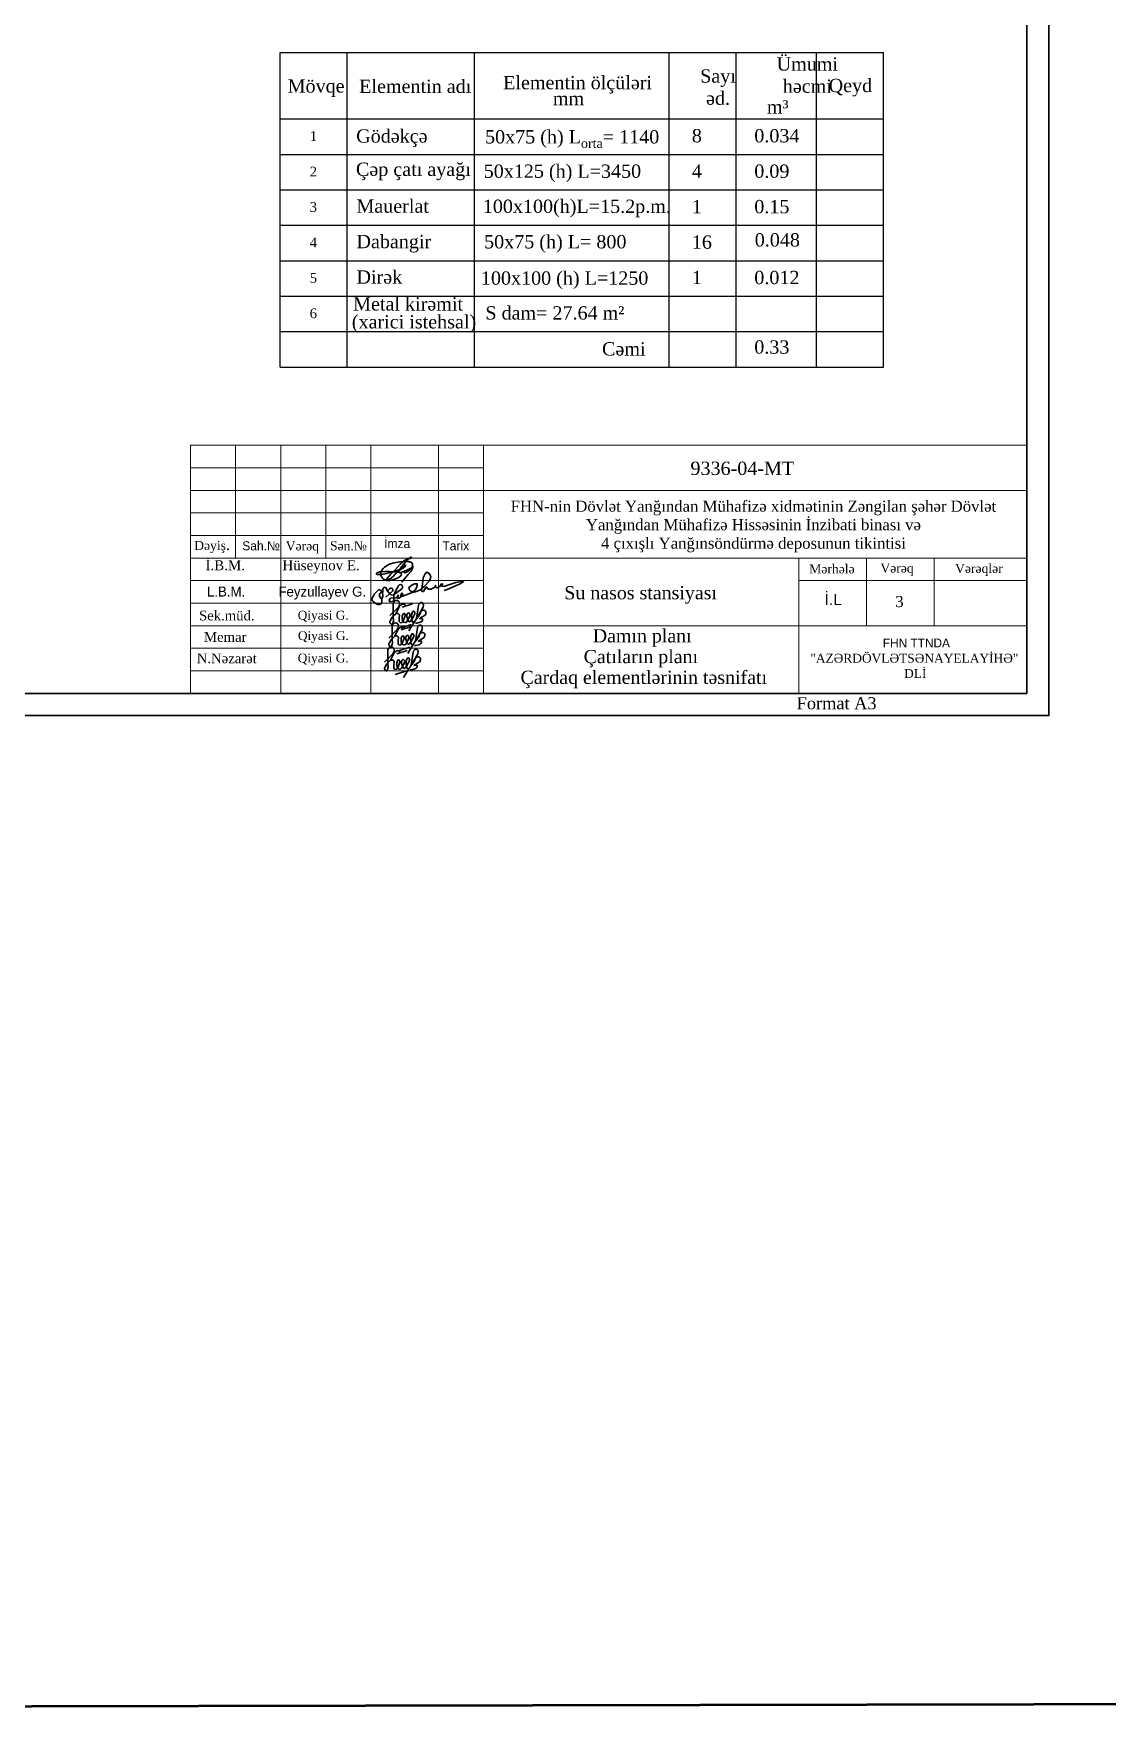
# Model space of a CAD drawing. Header units: millimetres. Extents: x 120281 to 1416367021, y -641565767 to 918373.
# Drawn here: x 561033 to 585265, y 848488 to 886460 of the extents above; entities that cross this region are included whole.
import ezdxf

# ---------------------------------------------------------------- set-up
doc = ezdxf.new("R2010")
doc.units = ezdxf.units.MM
for name, color, linetype, lineweight in [('0_Ном._пера__1', 7, 'Continuous', 35), ('перегородка', 130, 'Continuous', 20), ('перегородка_Ном._пера__1', 7, 'Continuous', 15), ('размер', 90, 'Continuous', 40), ('размер2', 210, 'Continuous', 15), ('размер_Ном._пера__1', 7, 'Continuous', 15)]:
    doc.layers.add(name, color=color, linetype=linetype, lineweight=lineweight)
doc.layers.add('ramka-1', color=7, linetype='Continuous')
doc.styles.get("Standard").update_dxf_attribs({"font": 'arial.ttf'})
doc.styles.add('Times New  Roman', font='times.ttf')
doc.styles.add('Times New Roman', font='times.ttf', dxfattribs={"height": 300})
doc.styles.add('СГЕНЕРИР_СТИЛЬ_2', font='AZLTM.TTF')

msp = doc.modelspace()

# ---------------------------------------------------------------- linework, layer by layer
at = {"color": 244, "lineweight": 53, "true_color": 0x991b1e}
msp.add_lwpolyline([(440324.24024, 917889.45405), (681637.27816, 918372.86328), (681637.27816, 848971.8839), (440324.24024, 848488.47466)], close=True, dxfattribs=at)
at = {"layer": 'ramka-1', "color": 0, "linetype": 'Continuous', "lineweight": 25}
for p, q in [((566599.71801, 878940.7187), (566599.71793, 886036.93503)), ((566599.71794, 886036.93503), (580212.21794, 886036.93514)), ((568112.21782, 878940.71872), (568112.21793, 886036.93505)), ((570978.65015, 878940.71875), (570978.65025, 886036.93507)), ((575372.21783, 878940.7188), (575372.21793, 886036.93511)), ((576884.71782, 878940.71881), (576884.71793, 886036.93512)), ((578699.71782, 878940.71883), (578699.71793, 886036.93513)), ((580212.21783, 878940.71885), (580212.21794, 886036.93514)), ((566599.71789, 884537.2187), (580212.21794, 884537.21885)), ((566599.71791, 879740.2187), (580212.21798, 879740.21885)), ((566599.7178, 878940.7187), (580212.21787, 878940.71885))]:
    msp.add_line(p, q, dxfattribs=at)
at = {"layer": 'ramka-1', "color": 1, "linetype": 'Continuous', "lineweight": 25}
for p, q in [((566599.71786, 883737.7187), (580212.21794, 883737.71885)), ((566599.71785, 882938.2187), (580212.21792, 882938.21885)), ((566599.71784, 882138.7187), (580212.21791, 882138.71885)), ((566599.71789, 881339.2187), (580212.21796, 881339.21885)), ((566599.7179, 880539.7187), (580212.21797, 880539.71885))]:
    msp.add_line(p, q, dxfattribs=at)
at = {"layer": 'размер2', "color": 0, "lineweight": 30}
for p, q in [((569074.31655, 873335.08733), (569264.41915, 873525.18993)), ((569125.64665, 873298.19811), (569206.36705, 873378.91851)), ((569148.34927, 873600.89961), (569148.34927, 873436.9363)), ((569148.34927, 873436.9363), (569148.34927, 873280.54052)), ((569148.34927, 873320.90072), (569206.36705, 873378.91851)), ((569206.36705, 873378.91851), (569266.90735, 873502.52162)), ((569352.15017, 873522.96582), (569584.22132, 873598.6412)), ((569418.2581, 873570.62946), (569425.82564, 873542.88182)), ((569491.41097, 873401.62112), (569466.18584, 873376.396)), ((569607.44654, 873313.33318), (569635.19418, 873376.396)), ((569667.98684, 873257.83791), (569774.18368, 873433.52815)), ((569720.9596, 873565.58443), (569673.65357, 873274.8381)), ((569715.91458, 873313.33318), (569751.22975, 873366.30595)), ((569751.22975, 873366.30595), (569786.54493, 873469.72896)), ((569774.18368, 873433.52815), (569804.20252, 873452.07137)), ((569049.95493, 872828.73126), (569240.05752, 873018.83386)), ((569077.71892, 873220.00022), (569125.64665, 873298.19811)), ((569123.98764, 873094.54354), (569123.98764, 872930.58023)), ((569182.00543, 872872.56244), (569242.54573, 872996.16555)), ((569284.56494, 873290.63057), (569282.04243, 873245.22535)), ((569282.04243, 873245.22535), (569284.56494, 873199.82012)), ((569292.13248, 873336.0358), (569284.56494, 873290.63057)), ((569284.56494, 873199.82012), (569309.79007, 873172.07248)), ((569309.79007, 873172.07248), (569347.62775, 873182.16253)), ((569317.3576, 873056.03691), (569549.42875, 873131.71228)), ((569327.78855, 873016.60975), (569559.8597, 873092.28513)), ((569347.62775, 873182.16253), (569380.42042, 873235.1353)), ((569350.15027, 873323.42323), (569350.15027, 873260.36042)), ((569350.15027, 873260.36042), (569365.47556, 873210.99361)), ((569380.42042, 873235.1353), (569410.69057, 873313.33318)), ((569393.89648, 873064.27339), (569401.46402, 873036.52575)), ((569458.6183, 873199.82012), (569493.93348, 873262.88293)), ((569463.66333, 873290.63057), (569479.56653, 873237.22766)), ((569479.56653, 873237.22766), (569504.02353, 873202.34263)), ((569493.93348, 873262.88293), (569524.20363, 873333.51328)), ((569498.9785, 872990.45158), (569584.74393, 873126.66726)), ((569531.77117, 873202.34263), (569567.08634, 873247.74786)), ((569567.08634, 873247.74786), (569607.44654, 873313.33318)), ((569584.74393, 873126.66726), (569667.98684, 873257.83791)), ((569622.27063, 873190.27292), (569667.98684, 873257.83791)), ((569696.59798, 873059.22837), (569649.29195, 872768.48203)), ((569683.12192, 873164.50495), (569652.85177, 873167.02746)), ((569667.98684, 873257.83791), (569715.91458, 873313.33318)), ((569758.79729, 873184.68505), (569683.12192, 873164.50495)), ((569766.36483, 873283.06303), (569738.61719, 873260.36042)), ((569738.61719, 873260.36042), (569801.68, 873272.97298)), ((569867.26533, 873348.64836), (569766.36483, 873283.06303)), ((569053.35729, 872713.64415), (569101.28503, 872791.84204)), ((569101.28503, 872791.84204), (569182.00543, 872872.56244)), ((569123.98764, 872930.58023), (569123.98764, 872774.18445)), ((569123.98764, 872814.54465), (569182.00543, 872872.56244)), ((569260.20332, 872784.2745), (569257.6808, 872738.86928)), ((569257.6808, 872738.86928), (569260.20332, 872693.46405)), ((569267.77085, 872829.67973), (569260.20332, 872784.2745)), ((569260.20332, 872693.46405), (569285.42844, 872665.71642)), ((569285.42844, 872665.71642), (569323.26613, 872675.80647)), ((569292.99598, 872549.68084), (569525.06713, 872625.35622)), ((569323.26613, 872675.80647), (569356.05879, 872728.77923)), ((569325.78864, 872817.06717), (569325.78864, 872754.00435)), ((569325.78864, 872754.00435), (569341.11394, 872704.63754)), ((569356.05879, 872728.77923), (569386.32894, 872806.97712)), ((569434.25668, 872693.46405), (569469.57185, 872756.52687)), ((569439.3017, 872784.2745), (569455.2049, 872730.87159)), ((569467.04934, 872895.26505), (569441.82422, 872870.03993)), ((569455.2049, 872730.87159), (569479.6619, 872695.98657)), ((569469.57185, 872756.52687), (569499.842, 872827.15722)), ((569474.61688, 872484.09552), (569560.3823, 872620.31119)), ((569507.40954, 872695.98657), (569542.72472, 872741.39179)), ((569542.72472, 872741.39179), (569583.08492, 872806.97712)), ((569560.3823, 872620.31119), (569643.62522, 872751.48184)), ((569583.08492, 872806.97712), (569610.83255, 872870.03993)), ((569597.909, 872683.91685), (569643.62522, 872751.48184)), ((569658.76029, 872658.14888), (569628.49014, 872660.67139)), ((569643.62522, 872751.48184), (569749.82205, 872927.17208)), ((569643.62522, 872751.48184), (569691.55295, 872806.97712)), ((569734.43567, 872678.32898), (569658.76029, 872658.14888)), ((569691.55295, 872806.97712), (569726.86813, 872859.94988)), ((569742.0032, 872776.70697), (569714.25557, 872754.00435)), ((569714.25557, 872754.00435), (569777.31838, 872766.61692)), ((569726.86813, 872859.94988), (569762.1833, 872963.37289)), ((569842.9037, 872842.29229), (569742.0032, 872776.70697)), ((569749.82205, 872927.17208), (569779.84089, 872945.7153)), ((568952.52149, 872283.42854), (569142.62408, 872473.53114)), ((568955.92385, 872168.34143), (569003.85159, 872246.53932)), ((569003.85159, 872246.53932), (569084.57199, 872327.25972)), ((569026.5542, 872549.24082), (569026.5542, 872385.27751)), ((569026.5542, 872385.27751), (569026.5542, 872228.88173)), ((569026.5542, 872269.24193), (569084.57199, 872327.25972)), ((569084.57199, 872327.25972), (569145.11229, 872450.86283)), ((569162.76988, 872238.97178), (569160.24736, 872193.56656)), ((569170.33741, 872284.37701), (569162.76988, 872238.97178)), ((569228.3552, 872271.76444), (569228.3552, 872208.70163)), ((569230.35511, 872471.30703), (569462.42626, 872546.9824)), ((569258.62535, 872183.47651), (569288.8955, 872261.67439)), ((569296.46304, 872518.97067), (569304.03057, 872491.22303)), ((569341.86826, 872238.97178), (569357.77146, 872185.56887)), ((569369.6159, 872349.96233), (569344.39077, 872324.73721)), ((569372.13841, 872211.22414), (569402.40856, 872281.85449)), ((569445.29127, 872196.08907), (569485.65147, 872261.67439)), ((569485.65147, 872261.67439), (569513.39911, 872324.73721)), ((569546.19177, 872206.17912), (569652.38861, 872381.86936)), ((569546.19177, 872206.17912), (569594.11951, 872261.67439)), ((569599.16454, 872513.92564), (569551.8585, 872223.17931)), ((569594.11951, 872261.67439), (569629.43469, 872314.64716)), ((569644.56976, 872231.40424), (569616.82212, 872208.70163)), ((569616.82212, 872208.70163), (569679.88494, 872221.31419)), ((569629.43469, 872314.64716), (569664.74986, 872418.07017)), ((569745.47026, 872296.98957), (569644.56976, 872231.40424)), ((569652.38861, 872381.86936), (569682.40745, 872400.41258)), ((569160.24736, 872193.56656), (569162.76988, 872148.16133)), ((569162.76988, 872148.16133), (569187.995, 872120.41369)), ((569187.995, 872120.41369), (569225.83269, 872130.50374)), ((569195.56254, 872004.37812), (569427.63369, 872080.05349)), ((569225.83269, 872130.50374), (569258.62535, 872183.47651)), ((569228.3552, 872208.70163), (569243.6805, 872159.33482)), ((569336.82324, 872148.16133), (569372.13841, 872211.22414)), ((569357.77146, 872185.56887), (569382.22846, 872150.68384)), ((569377.18344, 871938.79279), (569462.94886, 872075.00847)), ((569409.9761, 872150.68384), (569445.29127, 872196.08907)), ((569462.94886, 872075.00847), (569546.19177, 872206.17912)), ((569500.47556, 872138.61413), (569546.19177, 872206.17912)), ((569561.32685, 872112.84616), (569531.0567, 872115.36867)), ((569637.00222, 872133.02626), (569561.32685, 872112.84616))]:
    msp.add_line(p, q, dxfattribs=at)
for points in [[(541946.3337, 900782.58496), (583946.3337, 900782.58496), (583946.3337, 871082.58496), (541946.3337, 871082.58496)], [(543946.3337, 900282.58496), (583446.3337, 900282.58496), (583446.3337, 871582.58496), (543946.3337, 871582.58496)]]:
    msp.add_lwpolyline(points, close=True, dxfattribs=at)
for points in [[(569387.67215, 874320.95485), (569398.76332, 874306.24774), (569415.05566, 874302.96076), (569460.48763, 874320.18427), (569501.71477, 874345.66224), (569538.35406, 874380.02282), (569566.49073, 874418.68068), (569582.95527, 874462.10527), (569586.02684, 874483.27681), (569582.00293, 874504.83526), (569569.18592, 874523.36695), (569543.9843, 874539.65484), (569527.85463, 874546.4315), (569494.25246, 874551.43142), (569423.82635, 874556.03375), (569371.49974, 874554.46691), (569294.36074, 874547.61055), (569162.53192, 874524.04346), (569062.37982, 874492.98661), (569018.50521, 874472.18349), (568985.45661, 874452.37738), (568954.07948, 874431.15598), (568921.68818, 874400.10088), (568893.55857, 874363.48083), (568873.93905, 874327.99584), (568868.46152, 874307.82655), (568865.98377, 874285.66344), (568868.79432, 874243.24916), (568880.27224, 874215.80589), (568894.78023, 874188.44733), (568916.67126, 874169.56552), (568944.31993, 874152.01301), (568984.64618, 874134.55847), (569008.27094, 874128.63012), (569037.61848, 874129.54876), (569070.74841, 874131.21336), (569116.56962, 874138.21647), (569164.63952, 874151.07412), (569213.36963, 874170.01972), (569242.97611, 874183.93384), (569286.78308, 874208.67758), (569316.06131, 874232.81863), (569331.0851, 874252.37151), (569337.41663, 874262.7746), (569339.68732, 874269.39318), (569338.60052, 874275.01931), (569329.58998, 874286.92828), (569312.85447, 874298.34646), (569287.26734, 874307.77909), (569238.80737, 874316.92909), (569151.77189, 874324.4441), (569066.18339, 874327.27078), (568967.20896, 874327.01755), (568880.3988, 874325.07576), (568838.21434, 874320.89693), (568822.7038, 874317.47757), (568806.35171, 874311.7282), (568792.57779, 874304.87337), (568783.79963, 874298.9755), (568773.63577, 874292.1466), (568769.49954, 874287.91572), (568766.95083, 874283.49498), (568766.79854, 874281.01299), (568768.93021, 874277.79721), (568777.78389, 874272.27995), (568792.09104, 874266.51882), (568808.35391, 874262.91809), (568827.42443, 874261.94414), (568860.00122, 874261.94414), (568916.30734, 874268.89173), (568955.9406, 874276.03375), (568998.88278, 874287.0341), (569092.77722, 874309.08704), (569210.79976, 874342.63459), (569360.98993, 874396.59617), (569368.80247, 874403.019), (569386.06944, 874417.21451), (569415.61577, 874441.50512), (569426.78214, 874459.62262), (569432.829, 874472.04261), (569432.99665, 874474.19343), (569430.43258, 874473.64429), (569409.97815, 874462.55424), (569389.70672, 874446.70988), (569359.20766, 874417.60571), (569318.30212, 874371.8988), (569269.23049, 874321.42299), (569268.79063, 874317.63652), (569270.81483, 874313.36886), (569279.28093, 874305.85211), (569298.79505, 874301.31575), (569340.52637, 874314.97881), (569438.92234, 874350.34774), (569516.63357, 874390.13283), (569558.93879, 874413.42427), (569593.71987, 874429.94188), (569598.16746, 874430.81936), (569600.2456, 874429.20679), (569600.52113, 874424.92345), (569592.61357, 874414.85154), (569542.93195, 874332.49017), (569487.92799, 874266.42737), (569434.74821, 874199.8838), (569341.32186, 874093.68164)], [(569069.8081, 874165.86855), (569050.02591, 874148.49218), (569026.40572, 874133.11944), (569005.39524, 874124.70408), (568998.78319, 874125.57242), (568993.29114, 874129.35214), (568992.17032, 874138.22823), (568997.59349, 874151.39267), (569006.22641, 874167.00078), (569036.72381, 874205.10254), (569086.96605, 874262.2431), (569137.017, 874314.36936), (569191.84791, 874370.42536), (569301.70562, 874492.82092), (569356.20415, 874541.14918), (569390.53873, 874568.92841), (569430.71227, 874595.46937), (569458.07503, 874604.04694), (569474.88026, 874602.58483), (569478.64565, 874593.80803), (569476.0654, 874580.56303)], [(569046.78629, 874116.26739), (569067.28636, 874147.30246), (569106.77895, 874187.07558), (569153.65375, 874227.66303), (569231.49321, 874311.7748), (569310.81533, 874409.12242), (569410.42714, 874526.70792), (569484.28958, 874611.79319), (569522.22605, 874640.21018), (569544.79887, 874651.82237), (569553.35502, 874653.54533), (569557.05609, 874651.76619), (569558.22712, 874647.31802), (569556.36144, 874640.48758), (569545.86907, 874627.5289), (569524.80713, 874608.71938)]]:
    msp.add_lwpolyline(points, dxfattribs=at)
for points in [[(569006.56349, 873911.18338), (569084.28934, 873813.33165), (569149.58209, 873798.27381), (569340.01154, 873941.72457, 1.2496403785), (569267.19816, 874009.97198, 0.0792582279), (569162.97542, 873790.74491), (569162.97542, 873697.05169), (569152.93037, 873661.91675), (569075.08139, 873648.53198), (569055.82849, 873687.84968), (569086.80063, 873728.00392), (569211.52636, 873738.87901), (569239.81077, 873746.1407), (569266.73938, 873788.14854), (569257.02555, 873794.37547), (569238.38219, 873765.29238), (569253.60342, 873727.76223), (569276.91966, 873727.76223), (569355.50196, 873784.20773), (569365.48042, 873824.09592), (569350.7753, 873844.56483), (569323.71173, 873825.12202), (569317.68878, 873790.50586), (569333.60599, 873768.4799), (569379.13516, 873779.49288), (569595.19856, 873864.93521), (569665.74893, 873944.67296), (569690.1056, 874013.49922), (569684.89099, 874054.80419), (569629.86508, 874054.80419), (569564.95437, 874024.1808), (569501.28052, 873971.50941), (569514.98087, 873910.42384), (569563.45932, 873877.77466), (569622.36797, 873862.7088), (569669.55883, 873876.1832), (569749.69219, 873911.71996), (569847.44477, 873990.88224), (569964.57931, 874117.20499), (569995.75899, 874201.42017), (569977.21969, 874267.10801), (569911.48954, 874313.42638), (569874.41094, 874293.21475), (569827.22008, 874188.78791), (569797.72579, 873994.25085), (569785.10431, 873911.00271), (569802.78196, 873878.87604), (569828.90547, 873878.87604), (569864.29859, 873934.45805), (569895.21785, 873983.01423), (569921.60188, 873950.45896), (569954.46696, 873928.56301), (569999.12978, 873928.56301), (570062.05193, 873960.81687), (570107.44439, 873993.5206), (570101.11058, 874015.67475), (570087.91511, 873997.74045), (570110.6113, 873970.31153), (570150.19778, 873963.98176), (570185.03385, 873985.08094), (570259.98423, 874029.38923), (570259.98423, 874048.90597), (570240.9827, 874048.90597), (570210.3692, 874017.25719), (570292.70906, 873994.57557), (570399.72892, 874032.8081), (570472.18308, 874055.94755), (570564.33086, 874078.70504), (570678.29216, 874106.84975), (570736.44595, 874106.84975), (570704.14124, 874084.52669), (570656.83487, 874051.83726), (570554.2687, 874007.25713), (570366.28269, 873922.97928), (570294.294, 873903.51256)], [(568882.83597, 873710.25595, 0.2027102337), (568910.26088, 873800.35701, -0.0832167747), (568922.30891, 873951.77063, -0.5409747277), (568985.5311, 873962.64613), (569006.56349, 873911.18338)], [(569017.26164, 873897.71511), (569065.86753, 873940.06258, -1.0345011644), (569129.40023, 873889.05206), (568978.44219, 873753.38579)]]:
    msp.add_lwpolyline(points, format="xyb", dxfattribs=at)
msp.add_lwpolyline([(568837.76559, 873803.00869, -0.3006337272), (568873.89714, 873859.75032, 0.2802498133), (568872.21793, 873906.49383, 0.2687793642), (568816.53121, 873916.61219, 0.1221920669), (568666.00251, 873712.51606), (568669.24084, 873676.91672, 0.0999903221), (568787.61403, 873593.13454, 0.2003981025), (568874.06902, 873600.05447, 0.312913754), (568876.69349, 873720.80863, -0.2937938278)], format="xyb", close=True, dxfattribs=at)
for centre, radius, start, end in [((569221.46459, 873605.14425), 73.23843, 34.194780316, 183.322520404), ((569235.07806, 873327.04856), 59.28586, 48.354248895, 118.965367602), ((569152.9991, 873603.24215), 136.03888, 324.987904267, 18.454224902), ((569429.22413, 873429.75404), 177.88158, 114.14697886, 155.853021137), ((569259.7409, 873341.91199), 32.92027, 349.717727088, 63.412375255), ((569463.99215, 873305.21739), 115.28846, 129.596168368, 170.91406904), ((569377.79342, 873553.78359), 43.8312, 22.60247535, 119.130238232), ((569356.38479, 873342.63945), 61.70879, 331.646355484, 56.426131452), ((569552.99624, 873330.92294), 97.99921, 152.353537357, 204.277094013), ((569477.81118, 873353.12463), 50.3673, 337.084908028, 74.334999536), ((569779.28822, 873321.80864), 219.85391, 153.682806812, 198.19180209), ((569605.07615, 873409.78749), 24.74717, 35.97203851, 157.447635113), ((569597.32115, 873393.44871), 41.53506, 335.759871783, 48.017444304), ((569791.03011, 873559.5631), 70.32874, 79.204877163, 175.088496233), ((569688.94384, 873571.29374), 140.85942, 313.859883331, 355.412611437), ((569748.09195, 873569.16389), 81.77203, 353.585205985, 46.671298362), ((569832.16645, 873410.19803), 50.35234, 32.074619035, 123.735866803), ((569817.8137, 873397.35536), 69.41063, 315.434635632, 34.767179445), ((569126.2698, 873195.33152), 54.45854, 153.06487867, 228.706175428), ((569111.43788, 873167.97452), 25.08672, 212.718356066, 320.128975181), ((569197.10297, 873098.78818), 73.23843, 34.194780316, 183.322520404), ((569066.05571, 873199.87582), 80.4998, 323.411127117, 342.220388169), ((569012.08943, 873235.06672), 143.64752, 335.411259858, 18.455329051), ((569128.63747, 873096.88608), 136.03888, 324.987904267, 18.454224902), ((569404.8625, 872923.39797), 177.88158, 114.14697886, 155.853021137), ((569353.43179, 873047.42752), 43.8312, 22.60247535, 119.130238232), ((569411.53642, 873228.96937), 49.44422, 201.318764054, 266.093723159), ((569420.84511, 873221.10024), 43.35501, 252.998230414, 330.604588558), ((569517.89735, 873211.46724), 16.60546, 213.332324679, 326.667675321), ((569700.80348, 873251.95831), 130.38578, 179.467332581, 213.686515824), ((569594.88786, 873205.26403), 25.75321, 264.258427949, 347.796318817), ((569766.66848, 873053.20703), 70.32874, 79.204877163, 175.088496233), ((569743.69664, 873248.43906), 65.51797, 283.325394517, 8.844728131), ((569664.58221, 873064.93767), 140.85942, 313.859883331, 355.412611437), ((569723.73033, 873062.80782), 81.77203, 353.585205985, 46.671298362), ((569783.22608, 873255.54354), 25.38372, 6.717842674, 43.364629535), ((569099.66953, 872553.48546), 73.23843, 34.194780316, 183.322520404), ((569101.90817, 872688.97545), 54.45854, 153.06487867, 228.706175428), ((569087.07626, 872661.61845), 25.08672, 212.718356066, 320.128975181), ((569041.69408, 872693.51975), 80.4998, 323.411127117, 342.220388169), ((568987.7278, 872728.71065), 143.64752, 335.411259858, 18.455329051), ((569031.20403, 872551.58336), 136.03888, 324.987904267, 18.454224902), ((569210.71644, 872820.69249), 59.28586, 48.354248895, 118.965367602), ((569235.37928, 872835.55592), 32.92027, 349.717727088, 63.412375254), ((569439.63053, 872798.86132), 115.28846, 129.596168368, 170.91406904), ((569387.1748, 872722.6133), 49.44422, 201.318764054, 266.093723159), ((569332.02316, 872836.28338), 61.70879, 331.646355484, 56.426131452), ((569396.48349, 872714.74417), 43.35501, 252.998230414, 330.604588558), ((569528.63462, 872824.56687), 97.99921, 152.353537357, 204.277094013), ((569453.44955, 872846.76856), 50.3673, 337.084908028, 74.334999536), ((569493.53572, 872705.11117), 16.60546, 213.332324679, 326.667675321), ((569754.9266, 872815.45257), 219.85391, 153.682806812, 198.19180209), ((569676.44185, 872745.60225), 130.38578, 179.467332581, 213.686515824), ((569580.71453, 872903.43142), 24.74717, 35.97203851, 157.447635113), ((569570.52624, 872698.90796), 25.75321, 264.258427949, 347.796318817), ((569572.95952, 872887.09264), 41.53506, 335.759871783, 48.017444304), ((569719.33502, 872742.083), 65.51797, 283.325394517, 8.844728131), ((569758.86445, 872749.18747), 25.38372, 6.717842674, 43.364629535), ((569807.80482, 872903.84197), 50.35234, 32.074619035, 123.735866803), ((569793.45207, 872890.99929), 69.41063, 315.434635632, 34.767179445), ((568890.29436, 872183.40793), 143.64752, 335.411259858, 18.455329051), ((569113.283, 872275.38977), 59.28586, 48.354248895, 118.965367602), ((569307.42906, 872378.09525), 177.88158, 114.14697886, 155.853021137), ((569137.94583, 872290.2532), 32.92027, 349.717727088, 63.412375254), ((569342.19709, 872253.5586), 115.28846, 129.596168368, 170.91406904), ((569255.99835, 872502.12479), 43.8312, 22.60247535, 119.130238232), ((569234.58972, 872290.98066), 61.70879, 331.646355484, 56.426131452), ((569431.20118, 872279.26415), 97.99921, 152.353537357, 204.277094013), ((569356.01611, 872301.46583), 50.3673, 337.084908028, 74.334999536), ((569657.49316, 872270.14984), 219.85391, 153.682806812, 198.19180209), ((569483.28109, 872358.1287), 24.74717, 35.97203851, 157.447635113), ((569475.52608, 872341.78991), 41.53506, 335.759871783, 48.017444304), ((569669.23504, 872507.90431), 70.32874, 79.204877163, 175.088496233), ((569567.14877, 872519.63495), 140.85942, 313.859883331, 355.412611437), ((569661.43101, 872203.88475), 25.38372, 6.717842674, 43.364629535), ((569626.29689, 872517.5051), 81.77203, 353.585205985, 46.671298362), ((569710.37138, 872358.53924), 50.35234, 32.074619035, 123.735866803), ((569696.01863, 872345.69657), 69.41063, 315.434635632, 34.767179445), ((569004.47473, 872143.67273), 54.45854, 153.06487867, 228.706175428), ((568989.64282, 872116.31573), 25.08672, 212.718356066, 320.128975181), ((568944.26064, 872148.21703), 80.4998, 323.411127117, 342.220388169), ((569289.74135, 872177.31058), 49.44422, 201.318764054, 266.093723159), ((569299.05005, 872169.44144), 43.35501, 252.998230414, 330.604588558), ((569396.10228, 872159.80845), 16.60546, 213.332324679, 326.667675321), ((569579.00841, 872200.29952), 130.38578, 179.467332581, 213.686515824), ((569473.09279, 872153.60524), 25.75321, 264.258427949, 347.796318817), ((569621.90157, 872196.78027), 65.51797, 283.325394517, 8.844728131)]:
    msp.add_arc(centre, radius, start, end, dxfattribs=at)
at = {"layer": 'размер_Ном._пера__1', "color": 0, "linetype": 'Continuous'}
for p, q in [((564574.92211, 877176.61183), (583446.3337, 877176.61183)), ((564574.92211, 871582.58437), (564574.92211, 877176.61183)), ((565592.01801, 874633.87208), (565592.01801, 877176.61183)), ((566609.11392, 871582.58437), (566609.11392, 877176.61183)), ((567626.20982, 874633.87208), (567626.20982, 877176.61183)), ((568643.30572, 871582.58437), (568643.30572, 877176.61183)), ((570168.94958, 871582.58437), (570168.94958, 877176.61183)), ((571186.04548, 877176.61183), (571186.04548, 871582.58437)), ((564574.92211, 876668.06388), (571186.04548, 876668.06388)), ((564574.92211, 876159.51593), (583446.3337, 876159.51593)), ((564574.92211, 875650.96798), (571186.04548, 875650.96798)), ((564574.92211, 875142.42003), (571186.04548, 875142.42003)), ((564574.92211, 874633.87208), (583446.3337, 874633.87208)), ((578305.7168, 874633.87208), (578305.7168, 871582.58437)), ((579831.36065, 874633.87208), (579831.36065, 873108.22822)), ((581357.00451, 874633.87208), (581357.00451, 873108.22822)), ((564574.92211, 874125.32413), (571186.04548, 874125.32413)), ((578305.7168, 874125.32413), (583446.3337, 874125.32413)), ((564574.92211, 873616.77617), (571186.04548, 873616.77617)), ((564574.92211, 873108.22822), (583446.3337, 873108.22822)), ((564574.92211, 872599.68027), (571186.04548, 872599.68027)), ((564574.92211, 872091.13232), (571186.04548, 872091.13232))]:
    msp.add_line(p, q, dxfattribs=at)

# ---------------------------------------------------------------- texts
at = {"color": 0, "attachment_point": 5, "style": 'Times New  Roman'}
for s, width, heights, insert, char_height in [('{\\fTimes New Roman|b0|i0|c238|p18;Sek.müd.}', 1828.3507812, [396.27421], (565391.84076, 873335.33923), 219.7635705), ('{\\fTimes New Roman|b0|i0|c238|p18;Qiyasi G.}', 5536.6243382, [0], (567568.32083, 873313.65336), 198.4166603), ('{\\fTimes New Roman|b0|i0|c238|p18;Qiyasi G.}', 5536.6243382, [0], (567571.4437, 872851.38087), 198.4166603), ('{\\fTimes New Roman|b0|i0|c238|p18;  }{\\fTimes New Roman|b0|i0|c238|p18;Memar}', 1828.3507812, [396.27421], (565275.00529, 872852.04163), 219.7635705), ('{\\fTimes New Roman|b0|i0|c238|p18;N.Nəzarət}', 1828.3507812, [396.27421], (565391.84076, 872368.74403), 219.7635705), ('{\\fTimes New Roman|b0|i0|c238|p18;Qiyasi G.}', 5536.6243382, [0], (567568.32083, 872347.05817), 198.4166603)]:
    msp.add_mtext_dynamic_manual_height_columns(s, width=width, gutter_width=1, heights=heights, dxfattribs=dict(at, insert=insert, char_height=char_height))
at = {"layer": '0_Ном._пера__1', "color": 0, "linetype": 'Continuous', "attachment_point": 1, "style": 'Times New  Roman'}
for s, insert, char_height in [('9336-04-MT', (575855.71708, 876807.5403), 300), ('Mərhələ', (578536.68368, 874491.70234), 203.419181), ('Vərəq', (580143.06431, 874508.96509), 203.419181), ('Vərəqlər', (581828.99556, 874501.23046), 203.419181), ('{\\fTimes New Roman|b0|i0|c238|p18;3}', (580479.58974, 873778.33611), 250)]:
    msp.add_mtext(s, dxfattribs=dict(at, insert=insert, char_height=char_height))
at = {"layer": '0_Ном._пера__1', "color": 0, "linetype": 'Continuous', "insert": (578880.89402, 873826.77166), "char_height": 254.2739757, "width": 551.2594742, "attachment_point": 1, "style": 'СГЕНЕРИР_СТИЛЬ_2'}
msp.add_mtext('{\\fArial|b0|i0|c238|p34;İ\\fArial|b0|i0|c0|p34;.L}', dxfattribs=at)
at = {"layer": '0_Ном._пера__1', "color": 0, "linetype": 'Continuous', "insert": (578562.49837, 872819.03524), "char_height": 200, "width": 5066.5513294, "attachment_point": 1, "line_spacing_factor": 1.032836, "style": 'Times New  Roman'}
msp.add_mtext('{\\fAzL Times|b0|i0|c204|p18;                      FHN TTNDA}\\P"AZƏRDÖVLƏT{\\fTimes New Roman|b0|i0|c238|p18;S}Ə{\\fTimes New Roman|b0|i0|c238|p18;NAYE}LAYİHƏ"\\P                            DLİ', dxfattribs=at)
at = {"layer": 'перегородка', "color": 0}
for s, insert, char_height, width, attachment_point in [('\\pxqc;{\\fTimes New Roman|b0|i0|c0|p18;FHN\\fTimes New Roman|b0|i0|c238|p18;-nin Dövlət Yanğından Mühafizə xidmətinin Zəngilan şəhər Dövlət Yanğından Mühafizə Hissəsinin İnzibati binası və \\P4 çıxışlı \\fTimes New Roman|b0|i0|c0|p18;Y\\fTimes New Roman|b0|i0|c238|p18;anğın\\fTimes New Roman|b0|i0|c0|p18;s\\fTimes New Roman|b0|i0|c238|p18;öndürmə deposunun tikintisi}', (571784.47274, 875928.59802), 250, 10985.8964139, 1), ('{\\fTimes New Roman|b0|i0|c238|p18;Çardaq elementlərinin təsnifatı}', (572020.59848, 871698.34202), 297.5005516, 10572.5513968, 7)]:
    msp.add_mtext(s, dxfattribs=dict(at, insert=insert, char_height=char_height, width=width, attachment_point=attachment_point))
at = {"layer": 'перегородка', "color": 0, "char_height": 297.5005516, "attachment_point": 1}
for s, insert in [('{\\fTimes New Roman|b0|i0|c238|p18;Su nasos stansiyası}', (573009.33821, 874000.59685)), ('{\\fTimes New Roman|b0|i0|c238|p18;Damın planı}', (573650.75675, 873029.59918)), ('{\\fTimes New Roman|b0|i0|c238|p18;Çatıların planı}', (573445.17147, 872560.70157))]:
    msp.add_mtext(s, dxfattribs=dict(at, insert=insert))
at = {"layer": 'перегородка_Ном._пера__1', "color": 0, "linetype": 'Continuous', "attachment_point": 1}
for s, insert, char_height, style in [('{\\fTimes New Roman|b0|i0|c204|p18;Dəyi\\fTimes New Roman|b0|i0|c0|p18;ş\\fTimes New Roman|b0|i0|c204|p18;\\H1.25x;.}', (564656.10026, 875069.5108), 203.4191806, 'СГЕНЕРИР_СТИЛЬ_2'), ('{Sah.№}', (565740.05725, 875012.09217), 203.419181, 'СГЕНЕРИР_СТИЛЬ_2'), ('{\\fTimes New Roman|b0|i0|c204|p18;Vərəq}', (566722.0131, 875008.89362), 203.4191806, 'СГЕНЕРИР_СТИЛЬ_2'), ('{\\fTimes New Roman|b0|i0|c204|p18;Sən.№}', (567721.47547, 875012.19918), 203.4191806, 'СГЕНЕРИР_СТИЛЬ_2'), ('{İmza}', (568943.02305, 875062.43901), 203.419181, 'СГЕНЕРИР_СТИЛЬ_2'), ('{Tarix}', (570257.53162, 875012.09217), 203.419181, 'СГЕНЕРИР_СТИЛЬ_2'), ('  İ.B.M.          Hüseynov E.', (564741.82246, 874583.13361), 223.7610987, 'Times New  Roman'), ('{  L.B.M.         Feyzullayev G.}', (564778.11606, 873989.08359), 223.7610987, 'СГЕНЕРИР_СТИЛЬ_2')]:
    msp.add_mtext(s, dxfattribs=dict(at, insert=insert, char_height=char_height, style=style))
at = {"layer": 'размер', "color": 0, "char_height": 300, "attachment_point": 1}
for s, insert, style in [('\\pxqc;{\\fTimes New Roman|b0|i0|c238|p18;Ümumi \\Phəcmi }', (577744.9381, 885926.75468), 'Times New  Roman'), ('{\\fTimes New Roman|b0|i0|c238|p18;Elementin ölçüləri\\P       }', (571629.53014, 885506.84556), 'Times New Roman'), ('\\pxqc;{\\fTimes New Roman|b0|i0|c238|p18;Sayı}\\P{\\fTimes New Roman|b0|i0|c238|p18;əd.\\P\\pq*; }', (576075.51055, 885655.59921), 'Times New  Roman'), ('{\\fTimes New Roman|b0|i0|c238|p18;Mövqe}', (566766.45451, 885431.50673), 'Times New  Roman'), ('{\\fTimes New Roman|b0|i0|c238|p18;Elementin adı}', (568380.47529, 885423.52508), 'Times New  Roman'), ('{\\fTimes New Roman|b0|i0|c238|p18;Qeyd}', (578975.19029, 885442.45636), 'Times New Roman'), ('{\\fTimes New Roman|b0|i0|c238|p18;mm}', (572752.58366, 885147.83923), 'Times New  Roman'), ('{\\fTimes New Roman|b0|i0|c238|p18;m³}', (577582.04853, 884958.26978), 'Times New  Roman'), ('G{\\fTimes New Roman|b0|i0|c238|p18;ödəkçə}', (568312.4179, 884302.38067), 'Times New  Roman'), ('\\A1;{\\fTimes New Roman|b0|i0|c238|p18;50x75 (h) L\\H0.7x;\\S^ orta;\\H1.42857x;= 1140}', (571220.1261, 884284.20644), 'Times New  Roman'), ('{\\fTimes New Roman|b0|i0|c238|p18;8}', (575887.40967, 884308.91181), 'Times New  Roman'), ('{\\fTimes New Roman|b0|i0|c238|p18;Çəp çatı ayağı}', (568307.74797, 883552.52251), 'Times New Roman'), ('{\\fTimes New Roman|b0|i0|c238|p18;50x125 (h) L=34}50', (571189.96194, 883509.41181), 'Times New Roman'), ('4', (575887.40961, 883509.41181), 'Times New  Roman'), ('{\\fTimes New Roman|b0|i0|c238|p18;Mauerlat}', (568318.93702, 882721.95971), 'Times New  Roman'), ('{\\fTimes New Roman|b0|i0|c238|p18;100x100(h)L=15.2p.m.}', (571169.97737, 882717.4977), 'Times New Roman'), ('1', (575887.4096, 882709.91181), 'Times New  Roman'), ('{\\fTimes New Roman|b0|i0|c238|p18;Dabangir}', (568318.93701, 881922.45971), 'Times New Roman'), ('{\\fTimes New Roman|b0|i0|c238|p18;50x75 (h) L= 800 }', (571198.93638, 881917.68989), 'Times New  Roman'), ('{\\fTimes New Roman|b0|i0|c238|p18;16}', (575887.40959, 881910.41181), 'Times New Roman'), ('{\\fTimes New Roman|b0|i0|c238|p18;Dirək}', (568318.93702, 881122.95971), 'Times New Roman'), ('{\\fTimes New Roman|b0|i0|c238|p18;100x100 (h) L=125}0{\\fTimes New Roman|b0|i0|c238|p18;  }', (571126.60186, 881098.59686), 'Times New  Roman'), ('1', (575887.40958, 881110.91181), 'Times New  Roman'), ('{\\fTimes New Roman|b0|i0|c238|p18;Metal kirəmit}', (568244.85832, 880516.1035), 'Times New Roman'), ('{\\fTimes New Roman|b0|i0|c238|p18;S dam= }27.64{\\fTimes New Roman|b0|i0|c238|p18; m²}', (571227.85744, 880313.10776), 'Times New Roman'), ('{\\fTimes New Roman|b0|i0|c238|p18;(xarici istehsal)}', (568214.38989, 880113.09154), 'Times New Roman'), ('{\\fTimes New Roman|b0|i0|c238|p18;Cəmi}', (573861.04784, 879501.87377), 'Times New Roman'), ('{\\fTimes New Roman|b0|i0|c238|p18;0.33}', (577297.16896, 879543.54743), 'Times New Roman')]:
    msp.add_mtext(s, dxfattribs=dict(at, insert=insert, style=style))
at = {"layer": 'размер', "color": 0, "char_height": 220, "attachment_point": 1, "style": 'Times New  Roman'}
for s, insert in [('1', (567262.64953, 884260.22728)), ('2', (567262.64954, 883460.72728)), ('3', (567262.6495, 882661.22728)), ('4', (567262.64949, 881861.72728)), ('5', (567262.64956, 881062.22728)), ('6', (567262.64957, 880262.72728))]:
    msp.add_mtext_dynamic_manual_height_columns(s, width=67.9648943, gutter_width=1000, heights=[0], dxfattribs=dict(at, insert=insert))
at = {"layer": 'размер', "color": 1, "char_height": 300, "attachment_point": 1}
for s, insert, style in [('0.0{\\fTimes New Roman|b0|i0|c238|p18;34}', (577297.16905, 884308.91178), 'Times New Roman'), ('0.0{\\fTimes New Roman|b0|i0|c238|p18;9}', (577297.169, 883509.41178), 'Times New Roman'), ('{\\fTimes New Roman|b0|i0|c238|p18;0.15}', (577297.16898, 882709.91178), 'Times New Roman'), ('{\\fTimes New Roman|b0|i0|c238|p18;0.048}', (577307.20115, 881959.77586), 'Times New Roman'), ('{\\fTimes New Roman|b0|i0|c238|p18;0.012}', (577297.16896, 881110.91178), 'Times New  Roman')]:
    msp.add_mtext(s, dxfattribs=dict(at, insert=insert, style=style))
at = {"layer": 'размер2', "color": 0, "lineweight": 30, "insert": (579154.50091, 871357.42482), "char_height": 273.651049, "attachment_point": 5, "style": 'Times New  Roman'}
msp.add_mtext_dynamic_manual_height_columns('Format A3', width=2621.5811642, gutter_width=1, heights=[0], dxfattribs=at)

doc.saveas('drawing.dxf')
